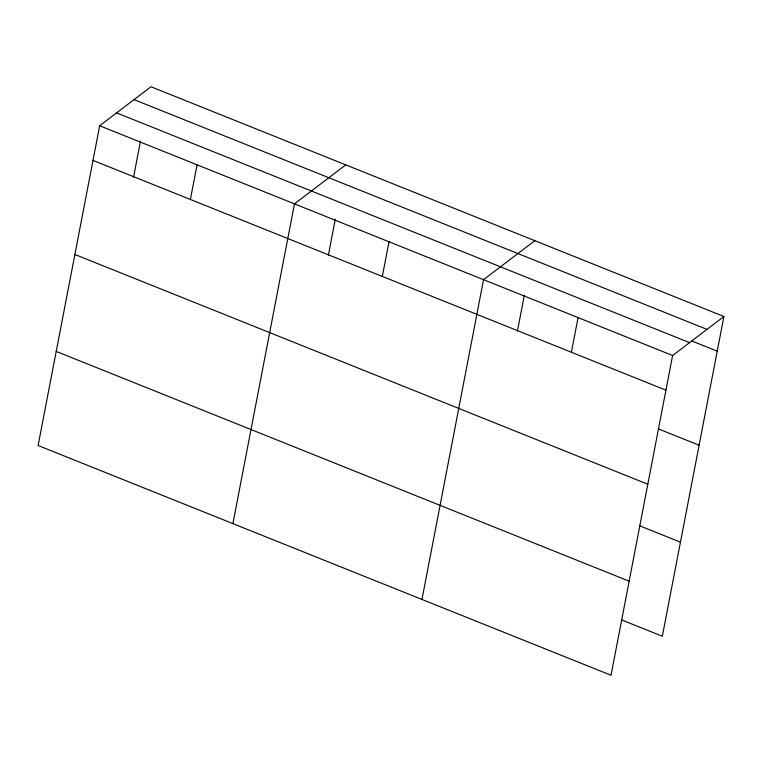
<?xml version="1.0" encoding="UTF-8"?>
<svg xmlns="http://www.w3.org/2000/svg" width="762" height="762" viewBox="0 0 762 762"><rect width="100%" height="100%" fill="white"/><g stroke="black" fill="none" stroke-linecap="round" stroke-linejoin="round"><path stroke-width="1.14" d="M99.67 125.759L38.1 445.503L611.029 675.256L672.608 355.511L723.9 316.497L150.971 86.744L99.67 125.759L672.608 355.511M133.56 177.155L140.494 141.141M190.395 199.473L197.072 164.821M232.896 523.618L294.465 203.873L345.767 164.859M328.355 255.27L335.29 219.256M382.333 276.435L389.001 241.783M421.967 599.437L483.537 279.692L534.829 240.678M517.427 331.079L524.361 295.075M571.395 352.254L578.072 317.602M723.9 316.497L662.33 636.241L621.659 619.925M134.036 99.622L706.974 329.375M691.944 341.014L717.223 351.149M116.596 112.89L689.534 342.633M93.002 160.411L665.931 390.163M658.435 428.92L699.106 445.227M74.886 254.489L647.814 484.241M639.775 525.847L680.447 542.163M56.217 351.425L629.145 581.177"/></g></svg>
